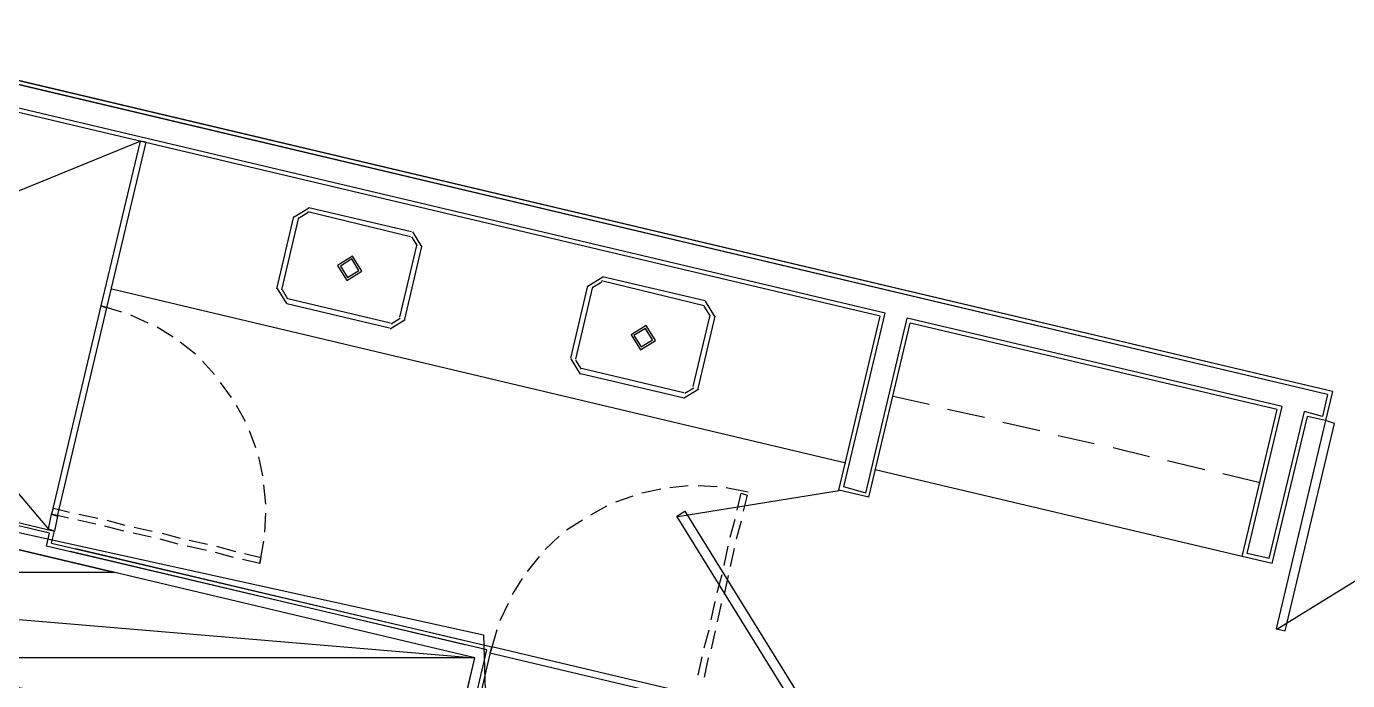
# Model space of a CAD drawing. Header units: feet. Extents: x -84 to 198, y -22 to 181.
# Drawn here: x 92.95 to 110.47, y 56.16 to 64.83 of the extents above; entities that cross this region are included whole.
import ezdxf

# ---------------------------------------------------------------- set-up
doc = ezdxf.new("R2010")
doc.units = ezdxf.units.FT
for name, color, linetype in [('A-AREA-UNIDAD', 30, 'CONTINUOUS'), ('A-LINEA', 7, 'CONTINUOUS'), ('A-MURO-CONCRETO', 8, 'CONTINUOUS')]:
    doc.layers.add(name, color=color, linetype=linetype)

msp = doc.modelspace()

# ---------------------------------------------------------------- linework, layer by layer
at = {"layer": 'A-AREA-UNIDAD'}
msp.add_lwpolyline([(76.608, 66.24), (86.592, 64), (86.64, 62.7733), (85.92, 59.6444), (99.008, 56.7644), (99.04, 55.7333), (98.08, 51.52), (97.792, 51.4844), (97.728, 51.1289), (99.552, 50.6844), (99.648, 49.5644), (98.32, 43.8756), (114.24, 40.1956)], dxfattribs=at)
at = {"layer": 'A-LINEA'}
for p, q in [((104.3333, 61.0311), (87.36, 65.0444)), ((104.2667, 60.9911), (87.4, 64.9778)), ((110.2, 59.9511), (89.0533, 64.9511)), ((110.2667, 59.9911), (89.12, 64.9911)), ((110.2667, 59.9911), (91.28, 64.4844)), ((110.2, 59.9511), (91.2133, 64.4444)), ((90.4533, 61.6711), (94.4533, 63.3111)), ((96.6984, 62.4266), (96.4978, 62.3028)), ((96.6984, 62.4266), (96.4978, 62.3028)), ((96.68, 62.3778), (98.04, 62.0444)), ((96.68, 62.3778), (98.04, 62.0444)), ((96.6933, 62.4311), (98.0533, 62.1111)), ((96.6933, 62.4311), (98.0533, 62.1111)), ((96.2667, 61.3511), (96.4933, 62.3111)), ((96.2667, 61.3511), (96.4933, 62.3111)), ((96.3333, 61.3378), (96.56, 62.2978)), ((96.3333, 61.3378), (96.56, 62.2978)), ((96.683, 62.3618), (96.5627, 62.2875)), ((96.683, 62.3618), (96.5627, 62.2875)), ((98.1306, 61.9214), (98.0564, 62.0418)), ((98.1306, 61.9214), (98.0564, 62.0418)), ((98.1955, 61.9061), (98.0717, 62.1066)), ((98.1955, 61.9061), (98.0717, 62.1066)), ((98.12, 61.9244), (97.8933, 60.9778)), ((98.12, 61.9244), (97.8933, 60.9778)), ((98.1867, 61.9111), (97.96, 60.9511)), ((98.1867, 61.9111), (97.96, 60.9511)), ((100.5917, 61.5066), (100.3911, 61.3828)), ((100.5917, 61.5066), (100.3911, 61.3828)), ((101.9467, 61.1911), (100.5867, 61.5111)), ((101.9467, 61.1911), (100.5867, 61.5111)), ((90.44, 61.4578), (93.24, 58.1644)), ((90.44, 61.4578), (93.24, 58.1644)), ((94.08, 61.3511), (103.8133, 59.0444)), ((94.08, 61.3511), (103.8133, 59.0444)), ((96.2711, 61.3561), (96.395, 61.1556)), ((96.2711, 61.3561), (96.395, 61.1556)), ((96.336, 61.3408), (96.4103, 61.2205)), ((96.336, 61.3408), (96.4103, 61.2205)), ((100.3867, 61.3911), (100.16, 60.4311)), ((100.3867, 61.3911), (100.16, 60.4311)), ((100.4533, 61.3778), (100.2267, 60.4178)), ((100.4533, 61.3778), (100.2267, 60.4178)), ((100.5764, 61.4418), (100.456, 61.3675)), ((100.5764, 61.4418), (100.456, 61.3675)), ((101.9333, 61.1244), (100.5733, 61.4578)), ((101.9333, 61.1244), (100.5733, 61.4578)), ((93.9867, 61.1511), (93.9867, 61.1511)), ((93.9867, 61.1511), (93.9867, 61.1511)), ((93.9867, 61.1511), (93.9867, 61.1511)), ((93.9867, 61.1511), (93.9867, 61.1511)), ((97.76, 60.8311), (96.4, 61.1511)), ((97.76, 60.8311), (96.4, 61.1511)), ((97.7733, 60.8978), (96.4133, 61.2178)), ((97.7733, 60.8978), (96.4133, 61.2178)), ((102.0755, 60.9861), (101.9517, 61.1866)), ((102.0755, 60.9861), (101.9517, 61.1866)), ((94.2133, 61.0444), (93.9333, 61.1244)), ((94.2133, 61.0444), (93.9333, 61.1244)), ((94.56, 60.8978), (94.3333, 61.0044)), ((94.56, 60.8978), (94.3333, 61.0044)), ((101.7867, 60.0578), (102.0133, 61.0044)), ((101.7867, 60.0578), (102.0133, 61.0044)), ((101.8533, 60.0311), (102.08, 60.9911)), ((101.8533, 60.0311), (102.08, 60.9911)), ((102.0106, 61.0014), (101.9364, 61.1218)), ((102.0106, 61.0014), (101.9364, 61.1218)), ((103.72, 58.6844), (104.2667, 60.9911)), ((103.72, 58.6844), (104.2667, 60.9911)), ((103.7867, 58.7244), (104.3333, 61.0311)), ((103.7867, 58.7244), (104.3333, 61.0311)), ((94.8933, 60.7111), (94.68, 60.8444)), ((94.8933, 60.7111), (94.68, 60.8444)), ((97.7683, 60.8223), (97.9689, 60.9461)), ((97.7683, 60.8223), (97.9689, 60.9461)), ((97.7836, 60.8871), (97.904, 60.9614)), ((97.7836, 60.8871), (97.904, 60.9614)), ((104.08, 58.6444), (104.6267, 60.9644)), ((104.08, 58.6444), (104.6267, 60.9644)), ((104.12, 58.5911), (104.6667, 60.8978)), ((104.12, 58.5911), (104.6667, 60.8978)), ((109.6, 59.7911), (104.6267, 60.9644)), ((109.6, 59.7911), (104.6267, 60.9644)), ((109.5333, 59.7511), (104.6667, 60.8978)), ((109.5333, 59.7511), (104.6667, 60.8978)), ((95.1867, 60.4844), (94.9867, 60.6444)), ((95.1867, 60.4844), (94.9867, 60.6444)), ((95.44, 60.2178), (95.28, 60.3911)), ((95.44, 60.2178), (95.28, 60.3911)), ((100.1645, 60.4228), (100.2883, 60.2223)), ((100.1645, 60.4228), (100.2883, 60.2223)), ((100.2294, 60.4075), (100.3036, 60.2871)), ((100.2294, 60.4075), (100.3036, 60.2871)), ((100.3067, 60.2978), (101.6667, 59.9778)), ((100.3067, 60.2978), (101.6667, 59.9778)), ((95.6667, 59.9111), (95.52, 60.1111)), ((95.6667, 59.9111), (95.52, 60.1111)), ((100.2933, 60.2311), (101.6533, 59.9111)), ((100.2933, 60.2311), (101.6533, 59.9111)), ((101.6616, 59.9023), (101.8622, 60.0261)), ((101.6616, 59.9023), (101.8622, 60.0261)), ((101.677, 59.9671), (101.7973, 60.0414)), ((101.677, 59.9671), (101.7973, 60.0414)), ((104.92, 59.8178), (104.44, 59.9244)), ((104.92, 59.8178), (104.44, 59.9244)), ((110.2, 59.9511), (110.1333, 59.6578)), ((110.2, 59.9511), (110.1333, 59.6578)), ((110.2, 59.9511), (110.1333, 59.6578)), ((110.2, 59.9511), (110.1333, 59.6578)), ((110.2667, 59.9911), (110.1733, 59.6044)), ((110.2667, 59.9911), (110.1733, 59.6044)), ((93.2533, 58.1111), (86.12, 59.7911)), ((93.2533, 58.1111), (86.12, 59.7911)), ((86.1867, 59.8311), (93.32, 58.1378)), ((86.1867, 59.8311), (93.32, 58.1378)), ((95.8533, 59.5911), (95.7333, 59.8044)), ((95.8533, 59.5911), (95.7333, 59.8044)), ((105.6533, 59.6444), (105.16, 59.7511)), ((105.6533, 59.6444), (105.16, 59.7511)), ((109.0667, 57.8044), (109.5333, 59.7511)), ((109.0667, 57.8044), (109.5333, 59.7511)), ((109.1333, 57.8444), (109.6, 59.7911)), ((109.1333, 57.8444), (109.6, 59.7911)), ((106.3867, 59.4711), (105.8933, 59.5778)), ((106.3867, 59.4711), (105.8933, 59.5778)), ((109.4267, 57.7778), (109.8933, 59.7244)), ((109.4267, 57.7778), (109.8933, 59.7244)), ((109.4667, 57.7111), (109.9333, 59.6578)), ((109.4667, 57.7111), (109.9333, 59.6578)), ((110.1333, 59.6578), (109.8933, 59.7244)), ((110.1333, 59.6578), (109.8933, 59.7244)), ((110.1733, 59.6044), (109.9333, 59.6578)), ((110.1733, 59.6044), (109.9333, 59.6578)), ((95.9867, 59.2444), (95.9067, 59.4711)), ((95.9867, 59.2444), (95.9067, 59.4711)), ((107.1067, 59.2978), (106.6267, 59.4044)), ((107.1067, 59.2978), (106.6267, 59.4044)), ((107.84, 59.1244), (107.36, 59.2444)), ((107.84, 59.1244), (107.36, 59.2444)), ((96.08, 58.8711), (96.0267, 59.1244)), ((96.08, 58.8711), (96.0267, 59.1244)), ((108.5733, 58.9511), (108.08, 59.0711)), ((108.5733, 58.9511), (108.08, 59.0711)), ((109.0667, 57.8044), (104.2, 58.9511)), ((109.0667, 57.8044), (104.2, 58.9511)), ((109.3067, 58.7778), (108.8133, 58.8978)), ((109.3067, 58.7778), (108.8133, 58.8978)), ((109.5277, 56.8405), (112.9372, 58.9455)), ((109.5277, 56.8405), (112.9372, 58.9455)), ((109.5277, 56.8405), (112.9372, 58.9455)), ((109.5277, 56.8405), (112.9372, 58.9455)), ((96.12, 58.4978), (96.0933, 58.7511)), ((96.12, 58.4978), (96.0933, 58.7511)), ((101.36, 58.6978), (101.1067, 58.6444)), ((101.36, 58.6978), (101.1067, 58.6444)), ((101.36, 58.6978), (101.1067, 58.6444)), ((101.36, 58.6978), (101.1067, 58.6444)), ((101.72, 58.7378), (101.48, 58.7111)), ((101.72, 58.7378), (101.48, 58.7111)), ((101.72, 58.7378), (101.48, 58.7111)), ((101.72, 58.7378), (101.48, 58.7111)), ((102.1067, 58.7244), (101.8533, 58.7378)), ((102.1067, 58.7244), (101.8533, 58.7378)), ((102.1067, 58.7244), (101.8533, 58.7378)), ((102.1067, 58.7244), (101.8533, 58.7378)), ((102.52, 58.6578), (102.2267, 58.7111)), ((102.52, 58.6578), (102.2267, 58.7111)), ((102.52, 58.6578), (102.2267, 58.7111)), ((102.52, 58.6578), (102.2267, 58.7111)), ((104.08, 58.6444), (103.7867, 58.7244)), ((104.08, 58.6444), (103.7867, 58.7244)), ((100.9867, 58.6044), (100.76, 58.5244)), ((100.9867, 58.6044), (100.76, 58.5244)), ((100.9867, 58.6044), (100.76, 58.5244)), ((100.9867, 58.6044), (100.76, 58.5244)), ((103.7256, 58.675), (101.5849, 58.3287)), ((103.7256, 58.675), (101.5849, 58.3287)), ((102.5067, 58.6178), (102.4533, 58.4044)), ((102.5067, 58.6178), (102.4533, 58.4044)), ((102.5067, 58.6178), (102.4533, 58.4044)), ((102.5067, 58.6178), (102.4533, 58.4044)), ((104.12, 58.5911), (103.72, 58.6844)), ((104.12, 58.5911), (103.72, 58.6844)), ((93.3333, 58.3911), (93.3333, 58.3911)), ((93.3333, 58.3911), (93.3333, 58.3911)), ((93.64, 58.3644), (93.8933, 58.3111)), ((93.64, 58.3644), (93.8933, 58.3111)), ((96.1067, 58.1244), (96.12, 58.3778)), ((96.1067, 58.1244), (96.12, 58.3778)), ((100.64, 58.4711), (100.4267, 58.3511)), ((100.64, 58.4711), (100.4267, 58.3511)), ((100.64, 58.4711), (100.4267, 58.3511)), ((100.64, 58.4711), (100.4267, 58.3511)), ((93.32, 58.3111), (93.32, 58.3111)), ((93.32, 58.3111), (93.32, 58.3111)), ((93.32, 58.3111), (93.32, 58.3111)), ((93.32, 58.3111), (93.32, 58.3111)), ((93.8667, 58.2311), (93.6267, 58.2844)), ((93.8667, 58.2311), (93.6267, 58.2844)), ((94.24, 58.1378), (93.9867, 58.2044)), ((94.24, 58.1378), (93.9867, 58.2044)), ((94.0133, 58.2844), (94.2533, 58.2178)), ((94.0133, 58.2844), (94.2533, 58.2178)), ((94.3733, 58.1911), (94.6133, 58.1378)), ((94.3733, 58.1911), (94.6133, 58.1378)), ((100.32, 58.2844), (100.1067, 58.1511)), ((100.32, 58.2844), (100.1067, 58.1511)), ((100.32, 58.2844), (100.1067, 58.1511)), ((100.32, 58.2844), (100.1067, 58.1511)), ((102.28, 58.0578), (102.3467, 58.2978)), ((102.28, 58.0578), (102.3467, 58.2978)), ((102.28, 58.0578), (102.3467, 58.2978)), ((102.28, 58.0578), (102.3467, 58.2978)), ((102.4267, 58.2711), (102.36, 58.0311)), ((102.4267, 58.2711), (102.36, 58.0311)), ((102.4267, 58.2711), (102.36, 58.0311)), ((102.4267, 58.2711), (102.36, 58.0311)), ((93.2133, 57.9378), (93.2533, 58.1111)), ((93.2133, 57.9378), (93.2533, 58.1111)), ((93.28, 57.9778), (93.32, 58.1378)), ((93.28, 57.9778), (93.32, 58.1378)), ((94.6, 58.0578), (94.36, 58.1111)), ((94.6, 58.0578), (94.36, 58.1111)), ((94.96, 57.9644), (94.72, 58.0311)), ((94.96, 57.9644), (94.72, 58.0311)), ((94.7467, 58.1111), (94.9867, 58.0444)), ((94.7467, 58.1111), (94.9867, 58.0444)), ((95.1067, 58.0178), (95.3467, 57.9644)), ((95.1067, 58.0178), (95.3467, 57.9644)), ((100.0133, 58.0711), (99.8267, 57.8978)), ((100.0133, 58.0711), (99.8267, 57.8978)), ((100.0133, 58.0711), (99.8267, 57.8978)), ((100.0133, 58.0711), (99.8267, 57.8978)), ((99.0533, 56.5644), (93.2133, 57.9378)), ((99.0533, 56.5644), (93.2133, 57.9378)), ((93.28, 57.9778), (99.12, 56.6044)), ((93.28, 57.9778), (99.12, 56.6044)), ((98.76, 56.6311), (93.5333, 57.8711)), ((98.76, 56.6311), (93.5333, 57.8711)), ((93.6, 57.9111), (98.72, 56.6978)), ((93.6, 57.9111), (98.72, 56.6978)), ((95.3333, 57.8844), (95.08, 57.9378)), ((95.3333, 57.8844), (95.08, 57.9378)), ((95.6933, 57.7911), (95.4533, 57.8578)), ((95.6933, 57.7911), (95.4533, 57.8578)), ((95.4667, 57.9378), (95.72, 57.8711)), ((95.4667, 57.9378), (95.72, 57.8711)), ((102.2, 57.6844), (102.2533, 57.9378)), ((102.2, 57.6844), (102.2533, 57.9378)), ((102.2, 57.6844), (102.2533, 57.9378)), ((102.2, 57.6844), (102.2533, 57.9378)), ((102.3333, 57.9111), (102.28, 57.6711)), ((102.3333, 57.9111), (102.28, 57.6711)), ((102.3333, 57.9111), (102.28, 57.6711)), ((102.3333, 57.9111), (102.28, 57.6711)), ((109.4267, 57.7778), (109.1333, 57.8444)), ((109.4267, 57.7778), (109.1333, 57.8444)), ((96.04, 57.7111), (95.8133, 57.7644)), ((96.04, 57.7111), (95.8133, 57.7644)), ((99.7467, 57.8044), (99.5867, 57.6044)), ((99.7467, 57.8044), (99.5867, 57.6044)), ((99.7467, 57.8044), (99.5867, 57.6044)), ((99.7467, 57.8044), (99.5867, 57.6044)), ((109.4667, 57.7111), (109.0667, 57.8044)), ((109.4667, 57.7111), (109.0667, 57.8044)), ((99.52, 57.5111), (99.3867, 57.2978)), ((99.52, 57.5111), (99.3867, 57.2978)), ((99.52, 57.5111), (99.3867, 57.2978)), ((99.52, 57.5111), (99.3867, 57.2978)), ((102.1067, 57.3244), (102.1733, 57.5644)), ((102.1067, 57.3244), (102.1733, 57.5644)), ((102.1067, 57.3244), (102.1733, 57.5644)), ((102.1067, 57.3244), (102.1733, 57.5644)), ((102.2533, 57.5511), (102.2, 57.2978)), ((102.2533, 57.5511), (102.2, 57.2978)), ((102.2533, 57.5511), (102.2, 57.2978)), ((102.2533, 57.5511), (102.2, 57.2978)), ((99.3333, 57.1778), (99.2267, 56.9511)), ((99.3333, 57.1778), (99.2267, 56.9511)), ((99.3333, 57.1778), (99.2267, 56.9511)), ((99.3333, 57.1778), (99.2267, 56.9511)), ((102.0267, 56.9644), (102.08, 57.2044)), ((102.0267, 56.9644), (102.08, 57.2044)), ((102.0267, 56.9644), (102.08, 57.2044)), ((102.0267, 56.9644), (102.08, 57.2044)), ((102.16, 57.1778), (102.1067, 56.9378)), ((102.16, 57.1778), (102.1067, 56.9378)), ((102.16, 57.1778), (102.1067, 56.9378)), ((102.16, 57.1778), (102.1067, 56.9378)), ((99.1867, 56.8311), (99.1067, 56.5511)), ((99.1867, 56.8311), (99.1067, 56.5511)), ((99.1867, 56.8311), (99.1067, 56.5511)), ((99.1867, 56.8311), (99.1067, 56.5511)), ((101.9333, 56.5911), (102, 56.8311)), ((101.9333, 56.5911), (102, 56.8311)), ((101.9333, 56.5911), (102, 56.8311)), ((101.9333, 56.5911), (102, 56.8311)), ((102.08, 56.8178), (102.0267, 56.5778)), ((102.08, 56.8178), (102.0267, 56.5778)), ((102.08, 56.8178), (102.0267, 56.5778)), ((102.08, 56.8178), (102.0267, 56.5778)), ((97.9467, 51.6578), (99.12, 56.6044)), ((97.9467, 51.6578), (99.12, 56.6044)), ((97.88, 51.6178), (99.0533, 56.5644)), ((97.88, 51.6178), (99.0533, 56.5644)), ((101.8533, 56.2311), (101.9067, 56.4711)), ((101.8533, 56.2311), (101.9067, 56.4711)), ((101.8533, 56.2311), (101.9067, 56.4711)), ((101.8533, 56.2311), (101.9067, 56.4711)), ((101.9867, 56.4578), (101.9333, 56.2044)), ((101.9867, 56.4578), (101.9333, 56.2044)), ((101.9867, 56.4578), (101.9333, 56.2044)), ((101.9867, 56.4578), (101.9333, 56.2044))]:
    msp.add_line(p, q, dxfattribs=at)
for points in [[(94.4533, 63.3111), (93.9333, 61.1244), (94.0133, 61.0978), (94.5333, 63.2978), (94.4533, 63.3111)], [(94.4533, 63.3111), (93.9333, 61.1244), (94.0133, 61.0978), (94.5333, 63.2978), (94.4533, 63.3111)], [(94.48, 63.2578), (94.48, 63.2578), (94.48, 63.2578)], [(94.48, 63.2578), (94.48, 63.2578), (94.48, 63.2578)], [(97.0711, 61.6628), (97.195, 61.4623), (97.3955, 61.5861), (97.2717, 61.7866), (97.0711, 61.6628)], [(97.0711, 61.6628), (97.195, 61.4623), (97.3955, 61.5861), (97.2717, 61.7866), (97.0711, 61.6628)], [(97.1101, 61.6536), (97.2042, 61.5012), (97.3566, 61.5953), (97.2625, 61.7477), (97.1101, 61.6536)], [(97.1101, 61.6536), (97.2042, 61.5012), (97.3566, 61.5953), (97.2625, 61.7477), (97.1101, 61.6536)], [(93.36, 58.3378), (94.0133, 61.0978), (93.9333, 61.1244), (93.28, 58.3644), (93.36, 58.3378)], [(93.36, 58.3378), (94.0133, 61.0978), (93.9333, 61.1244), (93.28, 58.3644), (93.36, 58.3378)], [(93.9733, 61.0711), (93.9733, 61.0711), (93.9733, 61.0711)], [(93.9733, 61.0711), (93.9733, 61.0711), (93.9733, 61.0711)], [(101.2889, 60.6661), (101.165, 60.8666), (100.9645, 60.7428), (101.0883, 60.5423), (101.2889, 60.6661)], [(101.2889, 60.6661), (101.165, 60.8666), (100.9645, 60.7428), (101.0883, 60.5423), (101.2889, 60.6661)], [(101.2499, 60.6753), (101.1558, 60.8277), (101.0034, 60.7336), (101.0975, 60.5812), (101.2499, 60.6753)], [(101.2499, 60.6753), (101.1558, 60.8277), (101.0034, 60.7336), (101.0975, 60.5812), (101.2499, 60.6753)], [(110.1733, 59.6044), (109.52, 56.8444), (109.64, 56.8178), (110.2933, 59.5644), (110.1733, 59.6044)], [(110.1733, 59.6044), (109.52, 56.8444), (109.64, 56.8178), (110.2933, 59.5644), (110.1733, 59.6044)], [(110.1733, 59.6044), (109.52, 56.8444), (109.64, 56.8178), (110.2933, 59.5644), (110.1733, 59.6044)], [(110.1733, 59.6044), (109.52, 56.8444), (109.64, 56.8178), (110.2933, 59.5644), (110.1733, 59.6044)], [(81.4, 47.9244), (90.2133, 45.8444), (89.9867, 44.8711), (97.7733, 43.0311), (98.4533, 45.9511), (96.5067, 46.4044), (98.8933, 56.4578), (85.8933, 59.5378), (85.4267, 57.5911), (95.5067, 55.2044), (93.5867, 47.0978), (81.8533, 49.8711), (81.4, 47.9244)], [(102.3733, 58.4178), (102.4267, 58.6444), (102.5067, 58.6178)], [(102.3733, 58.4178), (102.4267, 58.6444), (102.5067, 58.6178)], [(102.3733, 58.4178), (102.4267, 58.6444), (102.5067, 58.6178)], [(102.3733, 58.4178), (102.4267, 58.6444), (102.5067, 58.6178)], [(93.24, 58.1644), (93.28, 58.3644), (93.36, 58.3378), (93.32, 58.1378), (93.24, 58.1644)], [(93.24, 58.1644), (93.28, 58.3644), (93.36, 58.3378), (93.32, 58.1378), (93.24, 58.1644)], [(93.5067, 58.3111), (93.28, 58.3644), (93.3067, 58.4444), (93.52, 58.3911)], [(93.5067, 58.3111), (93.28, 58.3644), (93.3067, 58.4444), (93.52, 58.3911)], [(103.0667, 55.9244), (101.5733, 58.3378), (101.68, 58.4044), (103.1733, 55.9911), (103.0667, 55.9244)], [(103.0667, 55.9244), (101.5733, 58.3378), (101.68, 58.4044), (103.1733, 55.9911), (103.0667, 55.9244)], [(95.84, 57.8444), (96.0533, 57.7911), (96.04, 57.7111), (96.0933, 58.0044)], [(95.84, 57.8444), (96.0533, 57.7911), (96.04, 57.7111), (96.0933, 58.0044)], [(101.88, 55.9511), (99.12, 56.6044), (99.0933, 56.5244), (101.8533, 55.8711), (101.88, 55.9511)], [(101.88, 55.9511), (99.12, 56.6044), (99.0933, 56.5244), (101.8533, 55.8711), (101.88, 55.9511)], [(101.88, 55.9511), (99.12, 56.6044), (99.0933, 56.5244), (101.8533, 55.8711), (101.88, 55.9511)], [(101.88, 55.9511), (99.12, 56.6044), (99.0933, 56.5244), (101.8533, 55.8711), (101.88, 55.9511)], [(99.1467, 56.5511), (99.1467, 56.5511), (99.1467, 56.5511)], [(99.1467, 56.5511), (99.1467, 56.5511), (99.1467, 56.5511)], [(99.1467, 56.5511), (99.1467, 56.5511), (99.1467, 56.5511)], [(99.1467, 56.5511), (99.1467, 56.5511), (99.1467, 56.5511)]]:
    msp.add_lwpolyline(points, dxfattribs=at)
at = {"layer": 'A-MURO-CONCRETO'}
for points in [[(85.8933, 59.5378), (94.12, 57.5911), (85.4267, 57.5911), (85.8933, 59.5378), (85.8933, 59.5378)], [(94.12, 57.5911), (85.4267, 57.5911), (98.8933, 56.4578), (94.12, 57.5911)], [(85.4267, 57.5911), (98.8933, 56.4578), (90.2, 56.4578), (85.4267, 57.5911), (85.4267, 57.5911)], [(98.8933, 56.4578), (90.2, 56.4578), (98.6, 55.2044), (98.8933, 56.4578)]]:
    msp.add_lwpolyline(points, dxfattribs=at)

doc.saveas('drawing.dxf')
